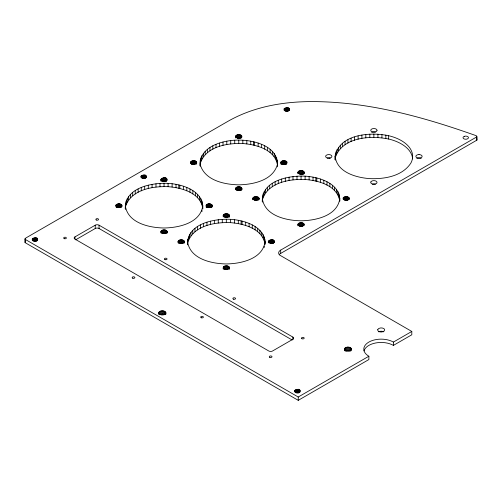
<?xml version="1.0" encoding="UTF-8"?>
<svg xmlns="http://www.w3.org/2000/svg" width="502" height="502" viewBox="0 0 502 502"><rect width="100%" height="100%" fill="white"/><g stroke="black" fill="none" stroke-linecap="round" stroke-linejoin="round"><path stroke-width="0.75" d="M286.924 163.332L286.924 162.008C285.688 159.987 280.687 160.119 280.9 162.937C282.143 164.951 287.119 164.819 286.924 162.008M125.513 203.285L125.305 208.945C124.17 187.717 151.911 182.552 168.095 183.362C182.427 184.19 203.511 190.685 202.808 208.267M187.792 239.241L187.579 244.901C186.449 223.672 214.191 218.508 230.374 219.318C244.706 220.146 265.79 226.647 265.087 244.223M277.543 165.12C277.951 146 254.144 140.089 238.776 140.096C223.315 139.926 198.378 146.502 200.248 166.143M200.034 165.798L200.248 160.138M202.808 205.607C200.574 223.045 178.756 227.782 164.066 227.99C149.307 227.789 127.659 223.057 125.305 205.625M262.527 196.094L262.314 201.754C261.184 180.525 288.926 175.361 305.109 176.171C319.441 176.999 340.525 183.494 339.823 201.076M265.087 241.569C262.847 259.001 241.035 263.738 226.346 263.945C211.587 263.745 189.938 259.013 187.579 241.581M277.33 166.796L277.543 162.46M335.129 156.392C339.132 133.626 371.668 131.731 389.634 135.942A38.754 22.377 0 0 1 410.743 163.294C402.033 176.334 384.438 179.189 369.848 178.637C356.244 177.652 336.967 172.393 335.129 156.392L335.129 159.711L335.342 154.051M339.823 198.415C337.582 215.854 315.771 220.591 301.081 220.798C286.322 220.598 264.667 215.866 262.314 198.434M115.924 205.149C115.711 207.966 120.706 208.098 121.942 206.084C122.155 203.266 117.161 203.134 115.924 205.149L115.924 206.479M160.941 179.565C168.672 172.55 168.672 186.581 160.941 179.565L160.96 180.99M161.048 231.202C160.835 234.014 165.829 234.152 167.066 232.131C167.279 229.32 162.284 229.182 161.048 231.202L161.048 232.526M190.66 162.002C190.446 164.819 195.441 164.951 196.677 162.937C196.891 160.119 191.896 159.987 190.66 162.002L190.66 163.332M178.097 242.899C176.955 238.701 185.464 238.701 184.328 242.899M184.328 241.575C183.6 244.035 178.825 244.035 178.097 241.575M206.165 205.149C205.952 207.966 210.953 208.098 212.189 206.084C212.402 203.266 207.401 203.134 206.165 205.149L206.165 207.144M235.777 135.954C235.563 138.765 240.565 138.903 241.801 136.883C242.014 134.072 237.013 133.934 235.777 135.954L235.777 137.943M223.239 216.946C221.94 212.622 230.732 212.622 229.427 216.946M229.452 215.521C228.717 217.987 223.948 217.987 223.214 215.521M235.777 188.055C235.563 190.867 240.565 191.005 241.801 188.984C242.014 186.173 237.013 186.035 235.777 188.055L235.695 189.756M223.321 267.158C223.108 269.969 228.109 270.107 229.345 268.087C229.558 265.276 224.557 265.138 223.321 267.158L223.321 269.147M252.832 199.752C251.69 195.554 260.199 195.554 259.063 199.752M259.063 198.428C258.329 200.888 253.56 200.888 252.832 198.428M268.338 241.575C276.069 234.559 276.069 248.59 268.338 241.575L268.338 242.899M297.95 173.705C296.814 169.5 305.323 169.5 304.181 173.705M304.181 172.374C303.453 174.84 298.684 174.84 297.95 172.374M298.056 224.011C297.843 226.822 302.844 226.96 304.08 224.94C304.294 222.129 299.292 221.991 298.056 224.011L298.056 225.335M343.18 197.957C342.966 200.775 347.961 200.907 349.197 198.892C349.411 196.075 344.416 195.943 343.18 197.957L343.18 199.288M32.279 238.983C36.477 246.112 41.327 233.982 32.279 238.983L32.279 240.307M141.018 176.202C145.21 183.33 150.067 171.207 141.018 176.202L141.018 177.532M158.67 314.233C157.597 309.646 166.946 309.627 165.867 314.221M165.867 312.897C165.026 315.739 159.51 315.752 158.67 312.903M284.094 108.909C288.286 116.037 293.143 103.908 284.094 108.909L284.094 110.233M294.762 390.525C298.954 397.653 303.81 385.523 294.762 390.525L294.762 391.849M344.441 348.652C344.19 351.908 349.969 352.053 351.394 349.725C351.645 346.468 345.872 346.324 344.441 348.652L344.441 349.982M125.513 206.604C130.966 189.593 152.539 186.091 168.095 186.681C181.787 187.685 200.925 192.919 202.808 208.926M200.248 163.457C205.701 146.446 227.274 142.945 242.83 143.534C256.346 144.563 274.889 149.508 277.468 165.001M187.792 242.56C193.245 225.549 214.818 222.047 230.374 222.637C243.89 223.666 262.433 228.611 265.012 244.104M262.527 199.413C267.98 182.402 289.547 178.9 305.109 179.49C318.626 180.519 337.162 185.464 339.747 200.957M277.33 164.8C272.686 180.513 253.127 184.541 238.801 184.843C224.4 184.548 205.011 180.519 200.248 164.813M335.342 157.371C342.697 136.644 371.405 135.226 389.634 139.261A38.754 22.377 0 0 1 412.613 158.914M364.013 350.904A17.344 10.015 0 0 1 375.785 342.948A17.344 10.015 0 0 1 393.405 345.395L411.803 334.771L411.803 331.452L393.405 342.075A17.344 10.015 0 0 0 368.876 342.075A17.344 10.015 0 0 0 368.876 356.238L368.876 359.551L298.238 400.339L25.1 242.642L25.113 238.858L25.734 238.061L226.509 122.143C254.407 105.778 286.975 100.858 318.902 101.668C372.848 102.897 425.64 117.738 476.197 135.697L476.9 136.814L476.9 140.133L280.674 253.422A7.053 4.072 0 0 0 279.558 254.269M25.2 238.563L25.1 242.642M292.842 337.068A2.711 1.562 0 0 1 292.842 339.283L272.58 350.98A2.711 1.562 0 0 1 268.746 350.98L74.967 239.103A2.711 1.562 0 0 1 74.967 236.888L95.229 225.191A2.711 1.562 0 0 1 99.063 225.191L292.842 337.068L292.842 339.722M75.645 239.818L95.229 228.51A2.711 1.562 0 0 1 99.063 228.51L292.164 339.998M411.803 331.452L279.558 255.022A7.053 4.072 0 0 1 280.674 250.103L476.9 136.814M25.113 238.858L25.1 239.322L298.238 397.019L368.876 356.238M191.463 164.518L192.862 164.054L195.228 164.229L195.228 160.91M161.851 181.611L164.054 181.084L166.256 181.611L166.256 178.292M120.493 204.057L120.493 207.376L118.127 207.2L116.728 207.665L116.728 204.345M281.71 164.518L283.912 163.991L286.115 164.518M236.586 190.565L238.789 190.038L240.991 190.565M206.975 207.665L209.177 207.138L211.38 207.665M161.851 233.712L164.054 233.185L165.616 233.43L165.616 230.111M164.819 311.428L164.819 314.748L162.278 314.139L159.73 314.754L159.73 311.435M378.715 331.847L380.29 331.32A3.52 2.033 0 0 1 383.697 331.847M350.471 347.717L350.471 351.036L347.924 350.427L345.376 351.042L345.376 347.723M288.154 107.93L288.154 111.249L285.387 111.256L285.387 107.936M240.345 134.862L240.345 138.182L237.233 138.182L237.233 134.862M303.271 174.42L301.871 173.956L299.512 174.138L299.512 170.818M257.507 196.866L257.507 200.185L254.388 200.185L254.388 196.866M227.889 213.965L227.889 217.284L224.777 217.284L224.777 213.965M347.748 196.866L347.748 200.185L344.629 200.185L344.629 196.866M182.772 240.012L182.772 243.332L179.653 243.332L179.653 240.012M302.624 222.919L302.624 226.239L299.512 226.239L299.512 222.919M273.013 240.012L273.013 243.332L269.894 243.332L269.894 240.012M227.889 266.066L227.889 269.386L224.777 269.386L224.777 266.066M298.822 389.552L298.822 392.871L296.054 392.871L296.054 389.552M144.413 175.072L144.413 178.392L142.976 178.392L142.976 175.072M35.673 237.848L35.673 241.167L34.243 241.167L34.243 237.848M476.9 140.133L476.668 136.174M476.643 139.443L476.737 139.945M393.405 342.075L393.405 345.395M388.655 135.722L388.655 139.041M385.85 135.101L385.85 138.42M381.928 134.498L381.928 137.818M377.924 134.134L377.924 137.454M373.871 134.009L373.871 137.328M369.823 134.134L369.823 137.454M365.814 134.498L365.814 137.818M361.898 135.107L361.898 138.426M358.114 135.948L358.114 139.267M354.5 137.015L354.5 140.328M351.4 348.645L351.4 349.976M351.099 138.288L351.099 141.608M351.036 348.143L351.036 350.804M349.725 347.384L349.725 350.703M349.197 197.957L349.197 199.288M348.89 197.524L348.89 199.52M348.859 347.177L348.859 350.496M348.394 197.154L348.394 199.809M347.942 139.763L347.942 143.083M347.924 347.108L347.924 350.427M346.995 196.69L346.995 200.009M346.995 347.183L346.995 350.503M346.185 196.627L346.185 199.947M346.123 347.39L346.123 350.71M346.029 196.64L346.029 199.959M345.382 196.69L345.382 200.009M345.075 141.42L345.075 144.739M344.805 348.15L344.805 350.81M343.983 197.154L343.983 199.809M343.487 197.524L343.487 199.52M342.527 143.239L342.527 146.559M340.318 145.203L340.318 148.523M339.609 196.081L339.609 199.401M338.969 193.766L338.969 197.085M338.48 147.293L338.48 150.613M337.921 191.507L337.921 194.826M337.024 149.477L337.024 152.796M336.466 189.317L336.466 192.636M335.976 151.742L335.976 155.062M335.342 158.732L335.342 160.056M334.621 187.233L334.621 190.553M332.412 185.269L332.412 188.589M329.858 183.45L329.858 186.769M326.99 181.793L326.99 185.112M323.834 180.318L323.834 183.638M320.433 179.045L320.433 182.364M316.818 177.984L316.818 181.304M315.84 177.764L315.84 181.084M313.028 177.143L313.028 180.463M309.113 176.541L309.113 179.86M305.109 176.171L305.109 179.49M304.08 171.91L304.08 173.234M304.08 224.011L304.08 225.335M303.766 171.477L303.766 174.131M303.766 223.578L303.766 225.567M303.271 171.1L303.271 173.755M303.271 223.202L303.271 225.856M302.624 170.818L302.624 174.138M301.871 170.636L301.871 173.956M301.871 222.737L301.871 226.057M301.068 170.573L301.068 173.893M301.068 222.675L301.068 225.994M301.056 176.051L301.056 179.371M300.259 170.636L300.259 173.956M300.259 222.737L300.259 226.057M300.108 390.518L300.108 391.849M299.832 390.136L299.832 392.125M299.393 389.803L299.393 392.457M298.866 171.1L298.866 173.755M298.866 223.202L298.866 225.856M298.37 171.477L298.37 173.466M298.37 223.578L298.37 225.567M298.238 397.019L298.238 400.339M298.157 389.389L298.157 392.708M298.056 171.91L298.056 173.234M297.975 224.381L297.95 225.806M297.441 389.339L297.441 392.658M297.002 176.177L297.002 179.496M296.72 389.389L296.72 392.708M295.477 389.809L295.477 392.464M295.038 390.136L295.038 392.131M292.999 176.541L292.999 179.86M289.441 108.903L289.441 110.227M289.165 108.514L289.165 110.509M289.083 177.15L289.083 180.469M288.732 108.187L288.732 110.842M287.489 107.773L287.489 111.093M286.774 107.717L286.774 111.036M286.611 161.569L286.611 164.223M286.115 161.198L286.115 163.853M286.058 107.773L286.058 111.093M285.469 160.91L285.469 164.229M285.293 177.99L285.293 181.31M284.816 108.187L284.816 110.848M284.716 160.734L284.716 164.054M284.37 108.52L284.37 110.515M283.912 160.671L283.912 163.991M283.749 160.684L283.749 164.003M283.103 160.734L283.103 164.054M282.35 160.91L282.35 164.229M281.71 161.198L281.71 163.853M281.678 179.051L281.678 182.37M281.214 161.569L281.214 164.223M280.9 162.002L280.9 163.997M280.674 250.103L280.674 253.422M278.277 180.331L278.277 183.65M277.33 160.125L277.33 163.445M276.69 157.81L276.69 161.129M275.642 155.551L275.642 158.87M275.127 181.806L275.127 185.125M274.462 241.104L274.462 242.435M274.186 153.361L274.186 156.68M274.155 240.671L274.155 242.667M273.659 240.301L273.659 242.955M272.341 151.278L272.341 154.597M272.26 183.462L272.26 186.775M272.26 239.837L272.26 243.156M271.457 239.774L271.457 243.093M271.293 239.787L271.293 243.106M270.647 239.837L270.647 243.156M270.132 149.314L270.132 152.633M269.706 185.282L269.706 188.601M269.254 240.301L269.254 242.955M268.758 240.671L268.758 242.667M268.445 241.104L268.445 242.435M267.579 147.494L267.579 150.813M267.503 187.246L267.503 190.565M265.658 189.329L265.658 192.649M264.874 239.228L264.874 242.548M264.711 145.837L264.711 149.157M264.209 191.519L264.209 194.839M264.234 236.913L264.234 240.232M264.24 246.218L264.24 247.542M263.161 193.778L263.161 197.098M263.186 234.654L263.186 237.973M262.527 200.769L262.527 202.099M261.73 232.464L261.73 235.783M261.561 144.363L261.561 147.682M259.892 230.38L259.892 233.7M258.957 197.957L258.957 199.288M258.643 197.524L258.643 200.179M258.153 143.089L258.153 146.408M258.147 197.154L258.147 199.809M257.677 228.416L257.677 231.736M256.754 196.69L256.754 200.009M256.108 196.64L256.108 199.959M255.945 196.627L255.945 199.947M255.141 196.69L255.141 200.009M255.123 226.597L255.123 229.916M254.539 142.028L254.539 145.348M253.742 197.154L253.742 199.809M253.56 141.809L253.56 145.128M253.246 197.524L253.246 199.52M252.933 197.957L252.933 199.288M252.255 224.94L252.255 228.259M250.755 141.188L250.755 144.507M249.105 223.465L249.105 226.785M246.833 140.585L246.833 143.905M245.698 222.191L245.698 225.511M242.83 140.215L242.83 143.534M242.083 221.131L242.083 224.45M241.882 188.426L241.882 189.756M241.801 135.954L241.801 137.278M241.801 188.055L241.801 189.379M241.487 135.521L241.487 137.51M241.487 187.622L241.487 190.277M241.104 220.911L241.104 224.231M240.991 135.145L240.991 138.464M240.991 187.246L240.991 189.9M240.345 186.964L240.345 190.283M239.598 134.68L239.598 138M239.598 186.782L239.598 190.101M238.789 134.618L238.789 137.937M238.776 140.096L238.776 143.415M238.789 186.719L238.789 190.038M238.299 220.29L238.299 223.61M237.986 134.68L237.986 138M237.986 186.782L237.986 190.101M237.233 186.964L237.233 190.283M236.586 135.145L236.586 137.799M236.586 187.246L236.586 189.9M236.091 135.521L236.091 137.51M236.091 187.622L236.091 189.612M234.729 140.221L234.729 143.541M234.378 219.688L234.378 223.007M230.719 140.585L230.719 143.905M230.374 219.318L230.374 222.637M229.427 267.528L229.452 268.953M229.345 215.057L229.345 216.381M229.345 267.158L229.345 269.147M229.031 214.624L229.031 217.278M229.031 266.725L229.031 268.714M228.535 214.247L228.535 216.908M228.535 266.349L228.535 269.003M227.142 213.783L227.142 217.102M227.142 265.884L227.142 269.204M226.804 141.194L226.804 144.513M226.333 213.72L226.333 217.04M226.32 219.198L226.32 222.518M226.333 265.822L226.333 269.141M225.53 213.783L225.53 217.102M225.53 265.884L225.53 269.204M224.13 214.247L224.13 216.908M224.13 266.349L224.13 269.003M223.635 214.624L223.635 216.613M223.635 266.725L223.635 268.714M223.321 215.057L223.321 216.381M223.239 267.528L223.214 268.953M223.013 142.035L223.013 145.354M222.273 219.324L222.273 222.643M219.405 143.095L219.405 146.415M218.263 219.688L218.263 223.007M216.004 144.375L216.004 147.695M214.348 220.296L214.348 223.616M212.848 145.85L212.848 149.163M212.189 205.149L212.189 206.479M211.875 204.716L211.875 207.37M211.38 204.345L211.38 207M210.733 204.057L210.733 207.376M210.558 221.137L210.558 224.457M209.98 147.506L209.98 150.82M209.98 203.881L209.98 207.2M209.177 203.818L209.177 207.138M209.014 203.831L209.014 207.15M208.368 203.881L208.368 207.2M207.621 204.057L207.621 207.376M207.433 149.326L207.433 152.646M206.975 204.345L206.975 207M206.95 222.198L206.95 225.517M206.479 204.716L206.479 207.37M205.224 151.29L205.224 154.61M203.548 223.478L203.548 226.797M203.379 153.374L203.379 156.693M202.595 203.272L202.595 206.592M201.929 155.564L201.929 158.883M201.961 200.957L201.961 204.276M201.961 210.263L201.961 211.587M200.882 157.823L200.882 161.142M200.907 198.698L200.907 202.017M200.392 224.952L200.392 228.272M199.451 196.508L199.451 199.827M197.612 194.425L197.612 197.744M197.524 226.609L197.524 229.929M196.677 162.002L196.677 163.332M196.37 161.569L196.37 164.223M195.874 161.198L195.874 163.853M195.397 192.461L195.397 195.78M194.977 228.429L194.977 231.748M194.475 160.734L194.475 164.054M193.828 160.684L193.828 164.003M193.665 160.671L193.665 163.991M192.862 160.734L192.862 164.054M192.85 190.641L192.85 193.96M192.768 230.393L192.768 233.712M192.109 160.91L192.109 164.229M191.463 161.198L191.463 163.853M190.967 161.569L190.967 163.564M190.929 232.476L190.929 235.796M189.976 188.984L189.976 192.304M189.474 234.666L189.474 237.986M188.426 236.925L188.426 240.245M186.826 187.51L186.826 190.829M184.221 241.104L184.221 242.435M183.914 240.671L183.914 243.326M183.425 186.236L183.425 189.555M183.418 240.301L183.418 242.955M182.019 239.837L182.019 243.156M181.373 239.787L181.373 243.106M181.209 239.774L181.209 243.093M180.406 239.837L180.406 243.156M179.81 185.175L179.81 188.495M179.007 240.301L179.007 242.955M178.825 184.956L178.825 188.275M178.511 240.671L178.511 243.326M178.204 241.104L178.204 242.435M176.02 184.334L176.02 187.654M172.104 183.732L172.104 187.051M168.095 183.362L168.095 186.681M167.153 231.573L167.172 232.997M167.066 179.101L167.066 180.425M167.066 231.202L167.066 232.526M166.752 178.668L166.752 180.657M166.752 230.769L166.752 233.424M166.256 230.393L166.256 233.047M165.748 312.357L165.748 313.687M165.616 178.009L165.616 181.329M165.39 311.855L165.39 314.516M164.863 177.827L164.863 181.147M164.863 229.929L164.863 233.248M164.054 177.764L164.054 181.084M164.054 229.866L164.054 233.185M164.079 311.096L164.079 314.415M164.041 183.243L164.041 186.562M163.25 177.827L163.25 181.147M163.25 229.929L163.25 233.248M163.206 310.889L163.206 314.208M162.497 178.009L162.497 181.329M162.497 230.111L162.497 233.43M162.278 310.82L162.278 314.139M161.851 178.292L161.851 180.946M161.851 230.393L161.851 233.047M161.355 178.668L161.355 180.657M161.355 230.769L161.355 232.759M161.343 310.895L161.343 314.214M161.048 179.101L161.048 181.09M160.96 231.573L160.941 232.997M160.477 311.102L160.477 314.421M159.994 183.368L159.994 186.688M159.159 311.861L159.159 314.522M158.795 312.363L158.795 313.694M155.984 183.732L155.984 187.051M152.068 184.341L152.068 187.66M148.285 185.182L148.285 188.501M146.364 176.202L146.364 177.526M146.088 175.813L146.088 177.802M145.649 175.48L145.649 178.141M145.078 175.229L145.078 178.549M144.67 186.242L144.67 189.561M143.697 175.016L143.697 178.335M142.311 175.236L142.311 178.549M141.733 175.487L141.733 178.141M141.294 175.819L141.294 177.143M141.269 187.522L141.269 190.842M138.119 188.997L138.119 192.316M135.251 190.653L135.251 193.967M132.697 192.473L132.697 195.793M130.489 194.437L130.489 197.757M128.65 196.52L128.65 199.84M127.194 198.71L127.194 202.03M126.146 200.969L126.146 204.289M125.519 207.96L125.519 209.29M121.942 205.149L121.942 206.479M121.635 204.716L121.635 207.37M121.139 204.345L121.139 207M119.74 203.881L119.74 207.2M119.099 203.831L119.099 207.15M118.936 203.818L118.936 207.138M118.127 203.881L118.127 207.2M117.374 204.057L117.374 207.376M116.238 204.716L116.238 207.37M99.063 225.191L99.063 228.51M95.229 225.191L95.229 228.51M74.967 236.888L74.967 238.883M37.631 238.977L37.631 240.307M37.355 238.594L37.355 240.583M36.916 238.262L36.916 240.916M36.345 238.011L36.345 241.324M34.958 237.797L34.958 241.117M33.571 238.011L33.571 241.33M33 238.268L33 240.922M32.561 238.594L32.561 240.59M371.681 132.384A3.119 1.801 0 0 1 375.446 132.095M372.327 184.196A3.119 1.801 0 0 1 375.446 184.196M416.804 158.431A3.119 1.801 0 0 1 418.197 157.967L419.007 157.904A3.119 1.801 0 0 1 421.209 158.431M327.204 158.143A3.119 1.801 0 0 1 328.766 157.904L329.569 157.967A3.119 1.801 0 0 1 330.322 158.143M377.002 130.332L376.895 130.802A3.119 1.801 0 0 1 373.883 132.133A3.119 1.801 0 0 1 370.871 130.802L370.771 130.332A3.119 1.801 0 0 1 373.883 128.537A3.119 1.801 0 0 1 377.002 130.332M370.871 181.969L370.771 182.433A3.119 1.801 0 0 0 373.883 184.234A3.119 1.801 0 0 0 377.002 182.433L376.895 181.969A3.119 1.801 0 0 0 373.883 180.638A3.119 1.801 0 0 0 370.871 181.969M377.799 329.438L377.799 330.492A3.52 2.033 0 0 0 382.116 331.929L384.256 330.981L384.607 329.438A3.52 2.033 0 0 0 380.29 328.001L378.715 328.528L377.799 329.438M464.375 136.324L463.817 136.575A2.711 1.562 0 0 0 465.028 139.192A2.711 1.562 0 0 0 468.347 137.272L468.077 136.895A2.711 1.562 0 0 0 464.375 136.324M329.569 158.124L328.766 158.186A3.119 1.801 0 0 1 325.647 156.386A3.119 1.801 0 0 1 328.766 154.585L329.569 154.647A3.119 1.801 0 0 1 331.878 156.386A3.119 1.801 0 0 1 329.569 158.124M419.007 154.585L418.197 154.647A3.119 1.801 0 0 0 415.888 156.386A3.119 1.801 0 0 0 418.197 158.124L419.007 158.186A3.119 1.801 0 0 0 422.119 156.386A3.119 1.801 0 0 0 419.007 154.585M233.537 299.205A1.355 0.784 0 0 0 235.57 298.527A1.355 0.784 0 0 0 233.537 297.849A1.355 0.784 0 0 0 233.537 299.205M201.315 317.772A1.355 0.784 0 0 0 203.379 317.132A1.355 0.784 0 0 0 201.384 316.417A1.355 0.784 0 0 0 201.315 317.772M96.246 219.976A1.355 0.784 0 0 0 98.511 219.625A1.355 0.784 0 0 0 96.855 218.665A1.355 0.784 0 0 0 96.246 219.976M269.775 357.324A1.355 0.784 0 0 0 271.984 356.866A1.355 0.784 0 0 0 270.183 355.993A1.355 0.784 0 0 0 269.775 357.324M301.922 338.724A1.355 0.784 0 0 0 304.162 338.31A1.355 0.784 0 0 0 302.424 337.394A1.355 0.784 0 0 0 301.922 338.724M64.3 238.67A1.355 0.784 0 0 0 66.371 238.03A1.355 0.784 0 0 0 64.375 237.314A1.355 0.784 0 0 0 64.3 238.67M132.81 278.221A1.355 0.784 0 0 0 134.875 277.581A1.355 0.784 0 0 0 132.879 276.866A1.355 0.784 0 0 0 132.81 278.221M165.032 259.653A1.355 0.784 0 0 0 167.066 258.976A1.355 0.784 0 0 0 165.032 258.298A1.355 0.784 0 0 0 165.032 259.653"/></g></svg>
